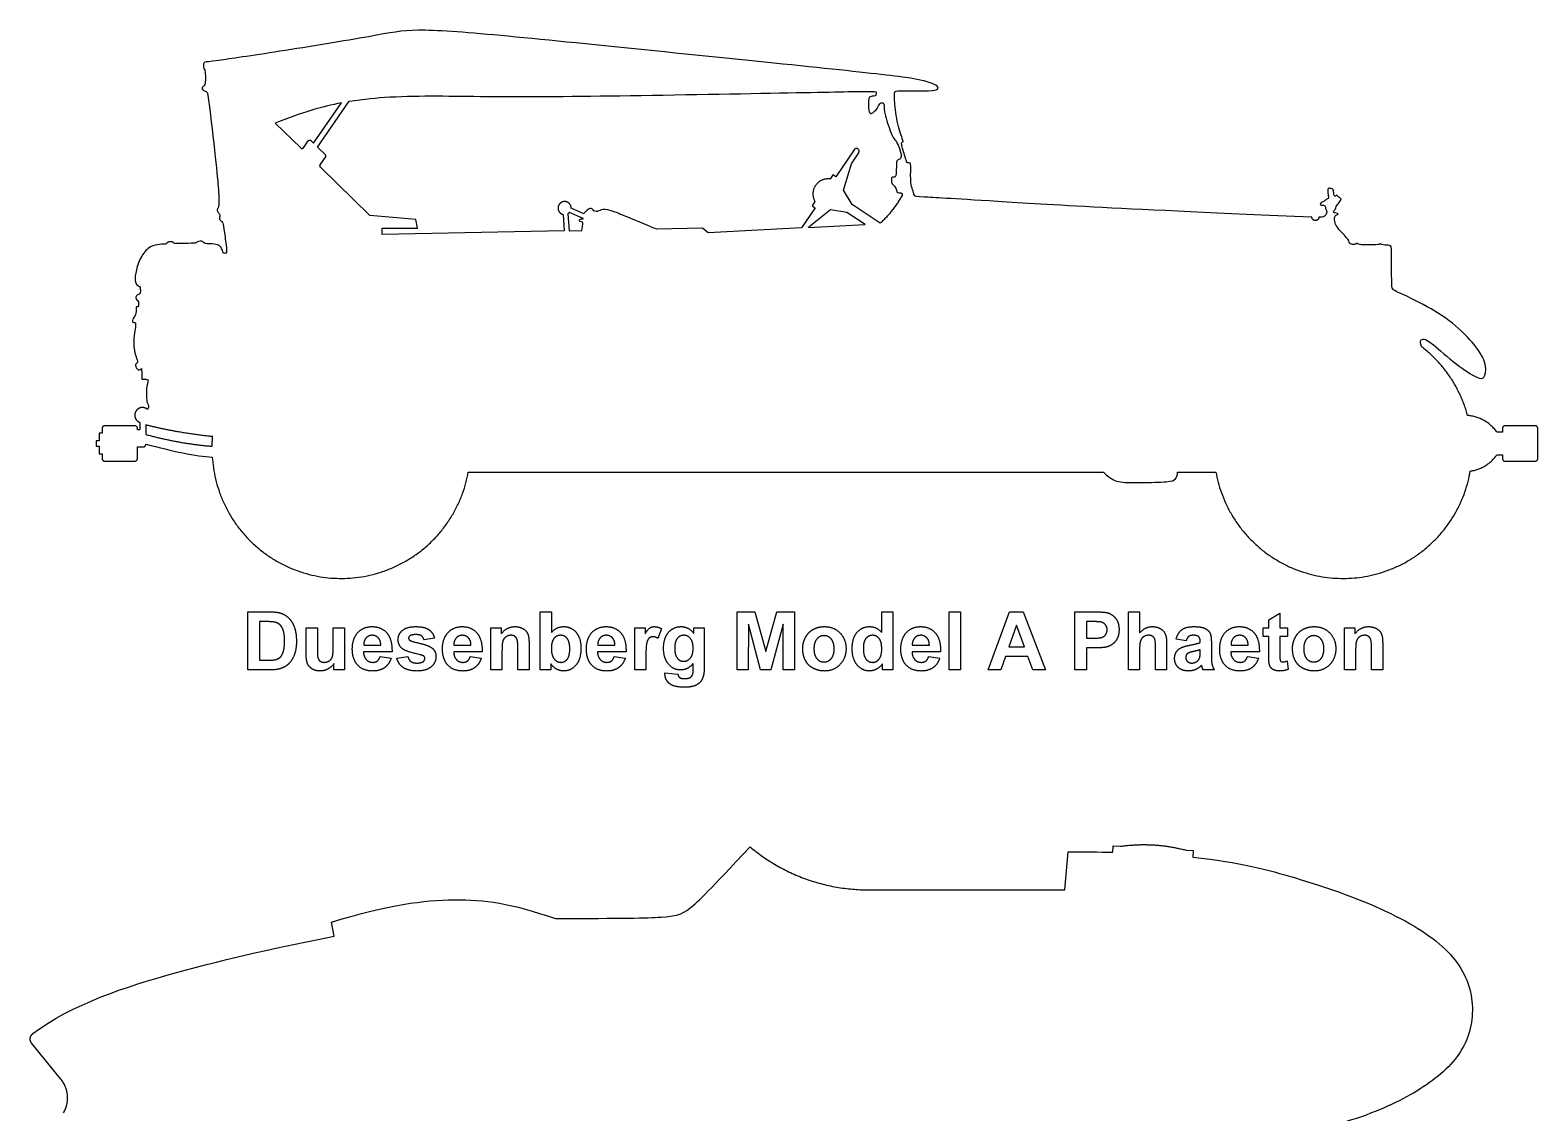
# Model space of a CAD drawing. Header units: millimetres. Extents: x -155 to 163, y -128 to 149.
# Drawn here: x 92.8 to 163.4, y -43.7 to 7 of the extents above; entities that cross this region are included whole.
import ezdxf

# ---------------------------------------------------------------- set-up
doc = ezdxf.new("R2010")
doc.units = ezdxf.units.MM
doc.header["$MEASUREMENT"] = 0
doc.layers.add('Layer 03', color=5, linetype='Continuous')

msp = doc.modelspace()

# ---------------------------------------------------------------- linework, layer by layer
at = {"layer": 'Layer 03'}
for p, q in [((106.082, 1.717), (107.389, 3.61)), ((106.276, 1.528), (107.761, 3.679)), ((104.297, 2.655), (105.487, 1.495)), ((105.612, 1.507), (105.832, 1.826)), ((105.958, 1.838), (106.082, 1.717)), ((106.643, 1.171), (106.276, 1.528)), ((131.382, 1.415), (130.535, 0.152)), ((106.401, 0.7), (106.653, 1.065)), ((130.887, -0.485), (131.258, 0.759)), ((131.258, 0.759), (131.6, 1.269)), ((108.724, -1.66), (106.411, 0.594)), ((130.397, 0.245), (130.261, 0.042)), ((130.535, 0.152), (130.397, 0.245)), ((131.295, -1.147), (130.887, -0.485)), ((118.734, -1.579), (118.142, -1.318)), ((129.556, -1.309), (128.929, -2.244)), ((130.278, -1.393), (129.269, -2.208)), ((129.553, -1.014), (129.417, -1.216)), ((129.417, -1.216), (129.556, -1.309)), ((131.046, -1.518), (130.278, -1.393)), ((132.609, -2.028), (131.295, -1.147)), ((110.873, -1.848), (108.724, -1.66)), ((110.947, -2.263), (110.873, -1.848)), ((117.766, -1.617), (117.823, -2.387)), ((117.984, -1.586), (118.043, -2.383)), ((118.71, -1.809), (118.062, -1.524)), ((129.256, -2.227), (131.895, -2.087)), ((131.895, -2.087), (131.046, -1.518)), ((109.29, -2.553), (109.29, -2.263)), ((109.29, -2.263), (110.947, -2.263)), ((117.823, -2.387), (109.29, -2.553)), ((118.043, -2.383), (118.635, -2.371)), ((124.287, -2.262), (122.136, -2.303)), ((124.551, -2.477), (124.287, -2.262)), ((128.929, -2.244), (124.551, -2.477)), ((129.269, -2.208), (129.256, -2.227)), ((96.187, -11.853), (96.058, -11.853)), ((96.058, -11.853), (96.058, -12.21)), ((96.187, -11.635), (96.187, -11.853)), ((97.714, -11.503), (96.318, -11.503)), ((97.846, -11.693), (97.846, -11.635)), ((97.952, -11.689), (97.846, -11.689)), ((97.846, -11.689), (97.846, -11.693)), ((97.952, -11.345), (97.952, -11.689)), ((98.238, -11.464), (98.238, -11.912)), ((161.725, -11.808), (161.471, -11.808)), ((161.725, -11.635), (161.725, -11.808)), ((163.253, -11.503), (161.857, -11.503)), ((163.385, -13.031), (163.385, -11.635)), ((96.058, -12.21), (95.911, -12.21)), ((95.911, -12.21), (95.911, -12.456)), ((95.911, -12.456), (96.058, -12.456)), ((96.058, -12.456), (96.058, -12.812)), ((97.846, -13.031), (97.846, -12.492)), ((97.846, -12.492), (98.107, -12.492)), ((96.058, -12.812), (96.187, -12.812)), ((96.187, -12.812), (96.187, -13.031)), ((96.318, -13.162), (97.714, -13.162)), ((161.471, -12.857), (161.725, -12.857)), ((161.725, -12.857), (161.725, -13.031)), ((161.857, -13.162), (163.253, -13.162)), ((113.33, -13.673), (143.064, -13.673)), ((146.52, -13.673), (148.317, -13.673)), ((103.007, -22.93), (103.007, -20.212)), ((103.007, -20.212), (104.009, -20.212)), ((116.695, -22.93), (116.695, -20.212)), ((116.695, -20.212), (117.218, -20.212)), ((117.218, -20.212), (117.218, -21.177)), ((125.91, -22.93), (125.91, -20.212)), ((125.91, -20.212), (126.742, -20.212)), ((126.742, -20.212), (127.252, -22.066)), ((127.252, -22.066), (127.769, -20.212)), ((127.769, -20.212), (128.594, -20.212)), ((128.594, -20.212), (128.594, -22.93)), ((132.679, -21.177), (132.679, -20.212)), ((132.679, -20.212), (133.202, -20.212)), ((133.202, -20.212), (133.202, -22.93)), ((135.835, -22.93), (135.835, -20.212)), ((135.835, -20.212), (136.358, -20.212)), ((136.358, -20.212), (136.358, -22.93)), ((137.658, -22.93), (138.658, -20.212)), ((138.658, -20.212), (139.297, -20.212)), ((139.297, -20.212), (140.341, -22.93)), ((141.708, -22.93), (141.708, -20.212)), ((141.708, -20.212), (142.587, -20.212)), ((144.223, -20.212), (144.747, -20.212)), ((144.223, -22.93), (144.223, -20.212)), ((144.747, -20.212), (144.747, -21.198)), ((150.789, -20.584), (151.312, -20.28)), ((151.312, -20.28), (151.312, -20.955)), ((103.811, -20.668), (103.564, -20.668)), ((103.564, -20.668), (103.564, -22.474)), ((105.741, -22.208), (105.741, -20.955)), ((105.741, -20.955), (106.264, -20.955)), ((106.264, -20.955), (106.264, -21.862)), ((107.007, -21.787), (107.007, -20.955)), ((107.007, -20.955), (107.53, -20.955)), ((107.53, -20.955), (107.53, -22.93)), ((114.382, -22.93), (114.382, -20.955)), ((114.382, -20.955), (114.872, -20.955)), ((114.872, -20.955), (114.872, -21.243)), ((121.117, -22.93), (121.117, -20.955)), ((121.117, -20.955), (121.606, -20.955)), ((121.606, -20.955), (121.606, -21.234)), ((122.366, -21.004), (122.206, -21.462)), ((123.885, -21.23), (123.885, -20.955)), ((123.885, -20.955), (124.374, -20.955)), ((124.374, -20.955), (124.374, -22.733)), ((126.442, -20.791), (126.434, -22.93)), ((127.003, -22.93), (126.442, -20.791)), ((128.062, -20.791), (127.494, -22.93)), ((128.071, -22.93), (128.062, -20.791)), ((138.983, -20.837), (138.63, -21.849)), ((139.352, -21.849), (138.983, -20.837)), ((142.529, -20.668), (142.265, -20.668)), ((142.265, -20.668), (142.265, -21.444)), ((150.536, -21.36), (150.536, -20.955)), ((150.536, -20.955), (150.789, -20.955)), ((150.789, -20.955), (150.789, -20.584)), ((151.312, -20.955), (151.667, -20.955)), ((151.667, -20.955), (151.667, -21.36)), ((154.333, -22.93), (154.333, -20.955)), ((154.333, -20.955), (154.823, -20.955)), ((154.823, -20.955), (154.823, -21.243)), ((108.434, -21.765), (109.235, -21.765)), ((111.749, -21.444), (111.26, -21.529)), ((112.653, -21.765), (113.454, -21.765)), ((116.172, -21.699), (116.172, -22.93)), ((119.388, -21.765), (120.189, -21.765)), ((134.106, -21.765), (134.907, -21.765)), ((138.63, -21.849), (139.352, -21.849)), ((142.265, -21.444), (142.564, -21.444)), ((146.012, -21.768), (146.012, -22.93)), ((146.924, -21.563), (146.451, -21.495)), ((147.582, -21.647), (147.582, -21.594)), ((148.105, -21.667), (148.105, -22.279)), ((149.026, -21.765), (149.827, -21.765)), ((150.789, -21.36), (150.536, -21.36)), ((150.789, -22.23), (150.789, -21.36)), ((151.667, -21.36), (151.312, -21.36)), ((151.312, -21.36), (151.312, -22.175)), ((156.123, -21.699), (156.123, -22.93)), ((103.564, -22.474), (103.974, -22.474)), ((109.758, -22.086), (108.424, -22.086)), ((109.201, -22.305), (109.724, -22.373)), ((109.977, -22.373), (110.5, -22.305)), ((113.977, -22.086), (112.644, -22.086)), ((113.42, -22.305), (113.944, -22.373)), ((114.906, -22.035), (114.906, -22.93)), ((115.648, -22.93), (115.648, -21.921)), ((120.712, -22.086), (119.378, -22.086)), ((120.155, -22.305), (120.678, -22.373)), ((121.64, -22.319), (121.64, -22.93)), ((135.43, -22.086), (134.096, -22.086)), ((134.873, -22.305), (135.396, -22.373)), ((138.471, -22.305), (138.254, -22.93)), ((139.518, -22.305), (138.471, -22.305)), ((139.745, -22.93), (139.518, -22.305)), ((142.62, -21.9), (142.265, -21.9)), ((142.265, -21.9), (142.265, -22.93)), ((144.747, -21.94), (144.747, -22.93)), ((145.489, -22.93), (145.489, -21.886)), ((147.582, -22.089), (147.582, -21.984)), ((150.35, -22.086), (149.017, -22.086)), ((149.793, -22.305), (150.316, -22.373)), ((151.658, -22.508), (151.7, -22.904)), ((154.857, -22.035), (154.857, -22.93)), ((155.599, -22.93), (155.599, -21.921)), ((104.039, -22.93), (103.007, -22.93)), ((107.04, -22.93), (107.04, -22.636)), ((107.53, -22.93), (107.04, -22.93)), ((114.906, -22.93), (114.382, -22.93)), ((116.172, -22.93), (115.648, -22.93)), ((117.184, -22.93), (116.695, -22.93)), ((117.184, -22.642), (117.184, -22.93)), ((121.64, -22.93), (121.117, -22.93)), ((122.535, -23.065), (123.142, -23.132)), ((123.851, -22.907), (123.851, -22.623)), ((126.434, -22.93), (125.91, -22.93)), ((127.494, -22.93), (127.003, -22.93)), ((128.594, -22.93), (128.071, -22.93)), ((132.712, -22.93), (132.712, -22.642)), ((133.202, -22.93), (132.712, -22.93)), ((136.358, -22.93), (135.835, -22.93)), ((138.254, -22.93), (137.658, -22.93)), ((140.341, -22.93), (139.745, -22.93)), ((142.265, -22.93), (141.708, -22.93)), ((144.747, -22.93), (144.223, -22.93)), ((146.012, -22.93), (145.489, -22.93)), ((148.24, -22.93), (147.717, -22.93)), ((154.857, -22.93), (154.333, -22.93)), ((156.123, -22.93), (155.599, -22.93)), ((141.25, -33.221), (141.406, -31.435)), ((143.491, -31.462), (143.509, -31.163)), ((143.509, -31.163), (143.851, -31.183)), ((146.918, -31.365), (147.26, -31.386)), ((147.26, -31.386), (147.242, -31.695)), ((132.042, -33.221), (141.25, -33.221)), ((107.054, -35.392), (106.926, -34.731)), ((94.259, -42.079), (92.894, -40.404))]:
    msp.add_line(p, q, dxfattribs=at)
for points, degree in [([(152.81, -1.741), (144.029, -1.377), (136.655, -0.918), (134.31, -0.781), (134.208, -0.781), (134.121, -0.418), (134.019, -0.222), (134.041, 0.686), (134.029, 0.797), (133.876, 0.797), (133.855, 0.797), (133.593, 1.669), (133.601, 1.756), (133.68, 1.778), (133.688, 1.792), (133.373, 2.724), (133.252, 3.86), (133.288, 4.149), (133.348, 4.185), (134.826, 4.161), (135.295, 4.197), (135.367, 4.377), (134.898, 4.581), (134.117, 4.786), (129.417, 5.287), (121.438, 6.098), (114.277, 6.832), (110.595, 7.098), (109.309, 6.794), (104.14, 5.949), (101.181, 5.525), (101.06, 5.525), (100.939, 5.511), (100.926, 5.262), (100.973, 5.167), (101.02, 5.133), (101.033, 4.602), (100.986, 4.401), (100.852, 4.327), (100.872, 4.206), (101.094, 4.132), (101.147, 4.085), (101.524, 0.746), (101.657, -0.558), (101.667, -1.269), (101.562, -1.357), (101.59, -1.501), (101.711, -1.617), (101.7, -1.683), (101.651, -1.804), (101.766, -1.948), (101.827, -1.953), (101.868, -2.167), (102.018, -3.155), (102.026, -3.428), (101.938, -3.437), (101.85, -3.437), (101.841, -3.305), (101.735, -3.111), (101.568, -2.996), (101.127, -2.996), (100.959, -2.97), (100.907, -2.873), (100.783, -2.864), (100.624, -2.899), (100.598, -2.961), (100.492, -2.961), (99.584, -2.987), (99.531, -2.961), (99.513, -2.881), (99.231, -2.89), (99.222, -2.996), (99.143, -3.005), (98.801, -3.014), (98.343, -3.137), (97.92, -3.702), (97.74, -4.399), (97.716, -4.837), (97.919, -4.991), (97.976, -4.991), (97.984, -5.234), (97.976, -5.34), (97.813, -5.372), (97.748, -5.526), (97.838, -5.656), (97.894, -5.656), (97.911, -5.94), (97.821, -5.94), (97.765, -5.94), (97.813, -6.232), (97.624, -6.514), (97.59, -6.66), (97.667, -6.669), (97.804, -6.66), (97.667, -7.31), (97.667, -7.989), (97.865, -8.487), (97.831, -8.577), (97.719, -8.612), (97.805, -8.861), (97.951, -8.913), (98.012, -8.835), (98.055, -8.784), (98.055, -9.325)], 3), ([(107.389, 3.61), (106.497, 3.432), (105.497, 3.142), (104.297, 2.655)], 3), ([(157.935, -7.8), (157.876, -7.617), (157.876, -7.484), (158.047, -7.427), (158.331, -7.541), (159.602, -8.698), (160.626, -9.314), (160.873, -9.333), (161.034, -8.745), (160.635, -7.92), (159.573, -6.783), (158.273, -5.922), (156.578, -5.131), (156.54, -5.121), (156.54, -3.114), (156.505, -3.053), (156.1, -3.053), (156.054, -2.998), (155.997, -2.988), (155.958, -3.027), (155.907, -3.032), (155.229, -3.032), (155.003, -3.032), (154.947, -2.966), (154.868, -2.973), (154.859, -3.023), (154.564, -3.023), (154.564, -2.816), (154.117, -2.369), (153.933, -2.15), (153.854, -1.856), (153.871, -1.672), (154.032, -1.629), (154.05, -1.563), (153.834, -1.563), (153.808, -1.463), (153.934, -1.357), (153.918, -1.265), (154.098, -1.05), (154.225, -0.869), (154.043, -0.82), (154.009, -0.692), (153.914, -0.771), (153.836, -0.771), (153.836, -0.547), (153.773, -0.376), (153.66, -0.417), (153.558, -0.358), (153.535, -0.628), (153.622, -0.867), (153.466, -0.909), (153.379, -1.012), (153.192, -1.081), (153.192, -1.181), (153.285, -1.19), (153.426, -1.177), (153.459, -1.368), (153.532, -1.525), (153.428, -1.674), (153.371, -1.741), (153.138, -1.741)], 3), ([(98.055, -9.325), (98.209, -9.325), (98.355, -9.325), (98.347, -9.463), (98.269, -9.591), (98.261, -10.141), (98.287, -10.485), (98.407, -10.588), (98.321, -10.745)], 3), ([(101.366, -12.012), (99.664, -11.833), (98.238, -11.464)], 2), ([(98.238, -11.912), (99.78, -12.333), (101.339, -12.462)], 2), ([(98.238, -12.361), (99.466, -12.693), (100.604, -12.926), (101.349, -12.971)], 3), ([(143.064, -13.673), (143.417, -14.026), (143.78, -14.166), (144.777, -14.166), (146.174, -14.135), (146.449, -14.025), (146.52, -13.829), (146.52, -13.673)], 3), ([(104.009, -20.212), (104.349, -20.212), (104.527, -20.264)], 2), ([(104.527, -20.264), (104.766, -20.335), (104.937, -20.514)], 2), ([(142.587, -20.212), (143.086, -20.212), (143.237, -20.253)], 2), ([(143.237, -20.253), (143.47, -20.314), (143.627, -20.518)], 2), ([(104.262, -20.694), (104.147, -20.668), (103.811, -20.668)], 2), ([(104.516, -20.822), (104.416, -20.728), (104.262, -20.694)], 2), ([(104.672, -21.086), (104.617, -20.917), (104.516, -20.822)], 2), ([(104.728, -21.572), (104.728, -21.256), (104.672, -21.086)], 2), ([(104.937, -20.514), (105.107, -20.694), (105.196, -20.954)], 2), ([(105.196, -20.954), (105.285, -21.215), (105.285, -21.597)], 2), ([(108.16, -21.184), (108.418, -20.904), (108.813, -20.904)], 2), ([(108.813, -20.904), (109.256, -20.904), (109.513, -21.195)], 2), ([(110.045, -21.515), (110.045, -21.257), (110.247, -21.08)], 2), ([(110.247, -21.08), (110.45, -20.904), (110.876, -20.904)], 2), ([(110.876, -20.904), (111.281, -20.904), (111.478, -21.041)], 2), ([(111.478, -21.041), (111.675, -21.177), (111.749, -21.444)], 2), ([(112.379, -21.184), (112.637, -20.904), (113.032, -20.904)], 2), ([(113.032, -20.904), (113.476, -20.904), (113.732, -21.195)], 2), ([(114.872, -21.243), (115.128, -20.904), (115.515, -20.904)], 2), ([(115.515, -20.904), (115.686, -20.904), (115.828, -20.967)], 2), ([(115.828, -20.967), (115.969, -21.029), (116.042, -21.126)], 2), ([(116.042, -21.126), (116.115, -21.223), (116.143, -21.346)], 2), ([(117.218, -21.177), (117.456, -20.904), (117.782, -20.904)], 2), ([(117.782, -20.904), (118.137, -20.904), (118.37, -21.167)], 2), ([(118.37, -21.167), (118.602, -21.43), (118.602, -21.922)], 2), ([(119.114, -21.184), (119.372, -20.904), (119.767, -20.904)], 2), ([(119.767, -20.904), (120.21, -20.904), (120.467, -21.195)], 2), ([(121.606, -21.234), (121.726, -21.036), (121.821, -20.97)], 2), ([(121.821, -20.97), (121.916, -20.904), (122.037, -20.904)], 2), ([(122.037, -20.904), (122.208, -20.904), (122.366, -21.004)], 2), ([(122.467, -21.928), (122.467, -21.43), (122.703, -21.167)], 2), ([(122.703, -21.167), (122.938, -20.904), (123.288, -20.904)], 2), ([(123.288, -20.904), (123.649, -20.904), (123.885, -21.23)], 2), ([(129.11, -21.407), (129.237, -21.162), (129.471, -21.033)], 2), ([(129.471, -21.033), (129.705, -20.904), (129.993, -20.904)], 2), ([(129.993, -20.904), (130.438, -20.904), (130.723, -21.197)], 2), ([(131.295, -21.935), (131.295, -21.43), (131.527, -21.167)], 2), ([(131.527, -21.167), (131.759, -20.904), (132.115, -20.904)], 2), ([(132.115, -20.904), (132.441, -20.904), (132.679, -21.177)], 2), ([(133.831, -21.184), (134.09, -20.904), (134.485, -20.904)], 2), ([(134.485, -20.904), (134.928, -20.904), (135.184, -21.195)], 2), ([(142.922, -20.687), (142.824, -20.668), (142.529, -20.668)], 2), ([(143.141, -20.808), (143.054, -20.711), (142.922, -20.687)], 2), ([(143.227, -21.054), (143.227, -20.905), (143.141, -20.808)], 2), ([(143.166, -21.267), (143.227, -21.176), (143.227, -21.054)], 2), ([(143.627, -20.518), (143.784, -20.723), (143.784, -21.046)], 2), ([(143.784, -21.046), (143.784, -21.296), (143.694, -21.466)], 2), ([(144.747, -21.198), (144.998, -20.904), (145.346, -20.904)], 2), ([(145.346, -20.904), (145.525, -20.904), (145.669, -20.971)], 2), ([(145.669, -20.971), (145.813, -21.038), (145.886, -21.143)], 2), ([(145.886, -21.143), (145.959, -21.247), (145.986, -21.374)], 2), ([(146.451, -21.495), (146.53, -21.194), (146.721, -21.049)], 2), ([(146.721, -21.049), (146.913, -20.904), (147.29, -20.904)], 2), ([(147.29, -20.904), (147.633, -20.904), (147.801, -20.987)], 2), ([(147.801, -20.987), (147.968, -21.07), (148.037, -21.198)], 2), ([(148.752, -21.184), (149.01, -20.904), (149.405, -20.904)], 2), ([(149.405, -20.904), (149.849, -20.904), (150.105, -21.195)], 2), ([(152.03, -21.407), (152.158, -21.162), (152.392, -21.033)], 2), ([(152.392, -21.033), (152.626, -20.904), (152.914, -20.904)], 2), ([(152.914, -20.904), (153.359, -20.904), (153.644, -21.197)], 2), ([(154.823, -21.243), (155.078, -20.904), (155.466, -20.904)], 2), ([(155.466, -20.904), (155.637, -20.904), (155.779, -20.967)], 2), ([(155.779, -20.967), (155.92, -21.029), (155.993, -21.126)], 2), ([(155.993, -21.126), (156.066, -21.223), (156.094, -21.346)], 2), ([(104.672, -22.071), (104.728, -21.888), (104.728, -21.572)], 2), ([(105.285, -21.597), (105.285, -21.933), (105.202, -22.175)], 2), ([(106.264, -21.862), (106.264, -22.278), (106.293, -22.372)], 2), ([(106.968, -22.32), (107.007, -22.211), (107.007, -21.787)], 2), ([(107.901, -21.957), (107.901, -21.463), (108.16, -21.184)], 2), ([(108.546, -21.432), (108.432, -21.555), (108.434, -21.765)], 2), ([(108.836, -21.309), (108.66, -21.309), (108.546, -21.432)], 2), ([(109.114, -21.426), (109, -21.309), (108.836, -21.309)], 2), ([(109.235, -21.765), (109.229, -21.542), (109.114, -21.426)], 2), ([(109.513, -21.195), (109.769, -21.486), (109.758, -22.086)], 2), ([(110.279, -21.963), (110.045, -21.802), (110.045, -21.515)], 2), ([(110.594, -21.334), (110.534, -21.376), (110.534, -21.442)], 2), ([(110.534, -21.442), (110.534, -21.499), (110.586, -21.539)], 2), ([(110.586, -21.539), (110.657, -21.592), (111.073, -21.688)], 2), ([(110.889, -21.276), (110.683, -21.276), (110.594, -21.334)], 2), ([(111.14, -21.341), (111.052, -21.276), (110.889, -21.276)], 2), ([(111.073, -21.688), (111.489, -21.784), (111.654, -21.923)], 2), ([(111.26, -21.529), (111.228, -21.406), (111.14, -21.341)], 2), ([(112.121, -21.957), (112.121, -21.463), (112.379, -21.184)], 2), ([(112.766, -21.432), (112.651, -21.555), (112.653, -21.765)], 2), ([(113.056, -21.309), (112.88, -21.309), (112.766, -21.432)], 2), ([(113.334, -21.426), (113.22, -21.309), (113.056, -21.309)], 2), ([(113.454, -21.765), (113.448, -21.542), (113.334, -21.426)], 2), ([(113.732, -21.195), (113.988, -21.486), (113.977, -22.086)], 2), ([(114.945, -21.581), (114.906, -21.704), (114.906, -22.035)], 2), ([(115.09, -21.384), (114.984, -21.458), (114.945, -21.581)], 2), ([(115.33, -21.309), (115.197, -21.309), (115.09, -21.384)], 2), ([(115.508, -21.361), (115.434, -21.309), (115.33, -21.309)], 2), ([(115.615, -21.507), (115.582, -21.414), (115.508, -21.361)], 2), ([(115.648, -21.921), (115.648, -21.601), (115.615, -21.507)], 2), ([(116.143, -21.346), (116.172, -21.469), (116.172, -21.699)], 2), ([(117.341, -21.457), (117.218, -21.605), (117.218, -21.906)], 2), ([(117.648, -21.309), (117.464, -21.309), (117.341, -21.457)], 2), ([(117.958, -21.461), (117.837, -21.309), (117.648, -21.309)], 2), ([(118.079, -21.954), (118.079, -21.612), (117.958, -21.461)], 2), ([(118.855, -21.957), (118.855, -21.463), (119.114, -21.184)], 2), ([(119.5, -21.432), (119.386, -21.555), (119.388, -21.765)], 2), ([(119.79, -21.309), (119.615, -21.309), (119.5, -21.432)], 2), ([(120.069, -21.426), (119.954, -21.309), (119.79, -21.309)], 2), ([(120.189, -21.765), (120.183, -21.542), (120.069, -21.426)], 2), ([(120.467, -21.195), (120.723, -21.486), (120.712, -22.086)], 2), ([(121.682, -21.656), (121.64, -21.814), (121.64, -22.319)], 2), ([(121.796, -21.437), (121.723, -21.498), (121.682, -21.656)], 2), ([(121.972, -21.377), (121.868, -21.377), (121.796, -21.437)], 2), ([(122.206, -21.462), (122.08, -21.377), (121.972, -21.377)], 2), ([(123.11, -21.457), (122.99, -21.605), (122.99, -21.909)], 2), ([(123.413, -21.309), (123.229, -21.309), (123.11, -21.457)], 2), ([(123.727, -21.46), (123.603, -21.309), (123.413, -21.309)], 2), ([(123.851, -21.922), (123.851, -21.611), (123.727, -21.46)], 2), ([(128.982, -21.914), (128.982, -21.652), (129.11, -21.407)], 2), ([(129.642, -21.485), (129.505, -21.644), (129.505, -21.942)], 2), ([(129.979, -21.326), (129.779, -21.326), (129.642, -21.485)], 2), ([(130.315, -21.485), (130.179, -21.326), (129.979, -21.326)], 2), ([(130.451, -21.939), (130.451, -21.644), (130.315, -21.485)], 2), ([(130.723, -21.197), (131.008, -21.49), (131.008, -21.937)], 2), ([(131.941, -21.459), (131.818, -21.608), (131.818, -21.906)], 2), ([(132.248, -21.309), (132.065, -21.309), (131.941, -21.459)], 2), ([(132.558, -21.461), (132.437, -21.309), (132.248, -21.309)], 2), ([(132.679, -21.956), (132.679, -21.612), (132.558, -21.461)], 2), ([(133.573, -21.957), (133.573, -21.463), (133.831, -21.184)], 2), ([(134.218, -21.432), (134.104, -21.555), (134.106, -21.765)], 2), ([(134.508, -21.309), (134.332, -21.309), (134.218, -21.432)], 2), ([(134.786, -21.426), (134.672, -21.309), (134.508, -21.309)], 2), ([(134.907, -21.765), (134.901, -21.542), (134.786, -21.426)], 2), ([(135.184, -21.195), (135.441, -21.486), (135.43, -22.086)], 2), ([(142.564, -21.444), (142.887, -21.444), (142.995, -21.401)], 2), ([(143.184, -21.861), (142.989, -21.9), (142.62, -21.9)], 2), ([(142.995, -21.401), (143.104, -21.358), (143.166, -21.267)], 2), ([(143.466, -21.733), (143.327, -21.83), (143.184, -21.861)], 2), ([(143.694, -21.466), (143.604, -21.636), (143.466, -21.733)], 2), ([(144.793, -21.563), (144.747, -21.691), (144.747, -21.94)], 2), ([(144.941, -21.373), (144.84, -21.436), (144.793, -21.563)], 2), ([(145.17, -21.309), (145.042, -21.309), (144.941, -21.373)], 2), ([(145.356, -21.359), (145.282, -21.309), (145.17, -21.309)], 2), ([(145.46, -21.492), (145.431, -21.408), (145.356, -21.359)], 2), ([(145.489, -21.886), (145.489, -21.575), (145.46, -21.492)], 2), ([(145.986, -21.374), (146.012, -21.501), (146.012, -21.768)], 2), ([(146.681, -21.897), (146.821, -21.827), (147.086, -21.775)], 2), ([(147.043, -21.366), (146.969, -21.422), (146.924, -21.563)], 2), ([(147.248, -21.309), (147.116, -21.309), (147.043, -21.366)], 2), ([(147.086, -21.775), (147.444, -21.707), (147.582, -21.647)], 2), ([(147.512, -21.375), (147.442, -21.309), (147.248, -21.309)], 2), ([(147.582, -21.594), (147.582, -21.44), (147.512, -21.375)], 2), ([(148.037, -21.198), (148.105, -21.326), (148.105, -21.667)], 2), ([(148.494, -21.957), (148.494, -21.463), (148.752, -21.184)], 2), ([(149.139, -21.432), (149.024, -21.555), (149.026, -21.765)], 2), ([(149.428, -21.309), (149.253, -21.309), (149.139, -21.432)], 2), ([(149.707, -21.426), (149.592, -21.309), (149.428, -21.309)], 2), ([(149.827, -21.765), (149.821, -21.542), (149.707, -21.426)], 2), ([(150.105, -21.195), (150.361, -21.486), (150.35, -22.086)], 2), ([(151.903, -21.914), (151.903, -21.652), (152.03, -21.407)], 2), ([(152.563, -21.485), (152.426, -21.644), (152.426, -21.942)], 2), ([(152.9, -21.326), (152.699, -21.326), (152.563, -21.485)], 2), ([(153.236, -21.485), (153.1, -21.326), (152.9, -21.326)], 2), ([(153.371, -21.939), (153.371, -21.644), (153.236, -21.485)], 2), ([(153.644, -21.197), (153.928, -21.49), (153.928, -21.937)], 2), ([(154.896, -21.581), (154.857, -21.704), (154.857, -22.035)], 2), ([(155.041, -21.384), (154.935, -21.458), (154.896, -21.581)], 2), ([(155.281, -21.309), (155.148, -21.309), (155.041, -21.384)], 2), ([(155.459, -21.361), (155.385, -21.309), (155.281, -21.309)], 2), ([(155.566, -21.507), (155.533, -21.414), (155.459, -21.361)], 2), ([(155.599, -21.921), (155.599, -21.601), (155.566, -21.507)], 2), ([(156.094, -21.346), (156.123, -21.469), (156.123, -21.699)], 2), ([(103.974, -22.474), (104.204, -22.474), (104.306, -22.448)], 2), ([(104.306, -22.448), (104.44, -22.414), (104.528, -22.334)], 2), ([(104.528, -22.334), (104.617, -22.255), (104.672, -22.071)], 2), ([(105.202, -22.175), (105.1, -22.472), (104.911, -22.655)], 2), ([(105.811, -22.646), (105.741, -22.488), (105.741, -22.208)], 2), ([(106.293, -22.372), (106.321, -22.465), (106.396, -22.52)], 2), ([(106.396, -22.52), (106.472, -22.575), (106.588, -22.575)], 2), ([(106.588, -22.575), (106.72, -22.575), (106.825, -22.502)], 2), ([(106.825, -22.502), (106.929, -22.428), (106.968, -22.32)], 2), ([(108.097, -22.642), (107.901, -22.371), (107.901, -21.957)], 2), ([(108.424, -22.086), (108.43, -22.318), (108.554, -22.446)], 2), ([(108.554, -22.446), (108.677, -22.575), (108.861, -22.575)], 2), ([(108.861, -22.575), (108.986, -22.575), (109.072, -22.511)], 2), ([(109.072, -22.511), (109.157, -22.447), (109.201, -22.305)], 2), ([(109.724, -22.373), (109.623, -22.67), (109.406, -22.825)], 2), ([(110.284, -22.817), (110.05, -22.653), (109.977, -22.373)], 2), ([(111.081, -22.221), (110.449, -22.079), (110.279, -21.963)], 2), ([(110.5, -22.305), (110.534, -22.454), (110.636, -22.532)], 2), ([(110.636, -22.532), (110.738, -22.609), (110.921, -22.609)], 2), ([(110.921, -22.609), (111.123, -22.609), (111.225, -22.533)], 2), ([(111.257, -22.291), (111.218, -22.253), (111.081, -22.221)], 2), ([(111.225, -22.533), (111.294, -22.48), (111.294, -22.391)], 2), ([(111.294, -22.391), (111.294, -22.331), (111.257, -22.291)], 2), ([(111.817, -22.314), (111.817, -22.587), (111.591, -22.784)], 2), ([(111.654, -21.923), (111.817, -22.063), (111.817, -22.314)], 2), ([(112.317, -22.642), (112.121, -22.371), (112.121, -21.957)], 2), ([(112.644, -22.086), (112.65, -22.318), (112.773, -22.446)], 2), ([(112.773, -22.446), (112.896, -22.575), (113.081, -22.575)], 2), ([(113.081, -22.575), (113.206, -22.575), (113.291, -22.511)], 2), ([(113.291, -22.511), (113.377, -22.447), (113.42, -22.305)], 2), ([(113.944, -22.373), (113.843, -22.67), (113.626, -22.825)], 2), ([(117.218, -21.906), (117.218, -22.216), (117.313, -22.364)], 2), ([(117.313, -22.364), (117.447, -22.575), (117.668, -22.575)], 2), ([(117.668, -22.575), (117.839, -22.575), (117.959, -22.426)], 2), ([(117.959, -22.426), (118.079, -22.276), (118.079, -21.954)], 2), ([(118.602, -21.922), (118.602, -22.43), (118.366, -22.705)], 2), ([(119.051, -22.642), (118.855, -22.371), (118.855, -21.957)], 2), ([(119.378, -22.086), (119.384, -22.318), (119.508, -22.446)], 2), ([(119.508, -22.446), (119.631, -22.575), (119.815, -22.575)], 2), ([(119.815, -22.575), (119.94, -22.575), (120.026, -22.511)], 2), ([(120.026, -22.511), (120.111, -22.447), (120.155, -22.305)], 2), ([(120.678, -22.373), (120.577, -22.67), (120.36, -22.825)], 2), ([(122.647, -22.592), (122.467, -22.325), (122.467, -21.928)], 2), ([(122.99, -21.909), (122.99, -22.228), (123.11, -22.376)], 2), ([(123.11, -22.376), (123.229, -22.525), (123.404, -22.525)], 2), ([(123.404, -22.525), (123.592, -22.525), (123.722, -22.373)], 2), ([(123.722, -22.373), (123.851, -22.221), (123.851, -21.922)], 2), ([(129.11, -22.495), (128.982, -22.256), (128.982, -21.914)], 2), ([(129.482, -22.857), (129.237, -22.733), (129.11, -22.495)], 2), ([(129.505, -21.942), (129.505, -22.241), (129.642, -22.4)], 2), ([(129.642, -22.4), (129.779, -22.558), (129.979, -22.558)], 2), ([(129.979, -22.558), (130.179, -22.558), (130.315, -22.4)], 2), ([(130.315, -22.4), (130.451, -22.241), (130.451, -21.939)], 2), ([(131.008, -21.937), (131.008, -22.387), (130.72, -22.684)], 2), ([(131.533, -22.704), (131.295, -22.429), (131.295, -21.935)], 2), ([(131.818, -21.906), (131.818, -22.225), (131.904, -22.368)], 2), ([(131.904, -22.368), (132.028, -22.575), (132.252, -22.575)], 2), ([(132.252, -22.575), (132.43, -22.575), (132.554, -22.42)], 2), ([(132.554, -22.42), (132.679, -22.265), (132.679, -21.956)], 2), ([(133.769, -22.642), (133.573, -22.371), (133.573, -21.957)], 2), ([(134.096, -22.086), (134.102, -22.318), (134.225, -22.446)], 2), ([(134.225, -22.446), (134.349, -22.575), (134.533, -22.575)], 2), ([(134.533, -22.575), (134.658, -22.575), (134.744, -22.511)], 2), ([(134.744, -22.511), (134.829, -22.447), (134.873, -22.305)], 2), ([(135.396, -22.373), (135.295, -22.67), (135.078, -22.825)], 2), ([(146.384, -22.396), (146.384, -22.229), (146.462, -22.098)], 2), ([(146.559, -22.815), (146.384, -22.649), (146.384, -22.396)], 2), ([(146.462, -22.098), (146.54, -21.967), (146.681, -21.897)], 2), ([(147.005, -22.155), (146.907, -22.228), (146.907, -22.339)], 2), ([(146.907, -22.339), (146.907, -22.449), (146.985, -22.529)], 2), ([(146.985, -22.529), (147.064, -22.609), (147.185, -22.609)], 2), ([(147.277, -22.064), (147.069, -22.111), (147.005, -22.155)], 2), ([(147.185, -22.609), (147.32, -22.609), (147.443, -22.516)], 2), ([(147.582, -21.984), (147.486, -22.018), (147.277, -22.064)], 2), ([(147.443, -22.516), (147.534, -22.445), (147.563, -22.343)], 2), ([(147.563, -22.343), (147.582, -22.276), (147.582, -22.089)], 2), ([(148.105, -22.279), (148.105, -22.54), (148.134, -22.664)], 2), ([(148.689, -22.642), (148.494, -22.371), (148.494, -21.957)], 2), ([(149.017, -22.086), (149.023, -22.318), (149.146, -22.446)], 2), ([(149.146, -22.446), (149.269, -22.575), (149.453, -22.575)], 2), ([(149.453, -22.575), (149.579, -22.575), (149.664, -22.511)], 2), ([(149.664, -22.511), (149.749, -22.447), (149.793, -22.305)], 2), ([(150.316, -22.373), (150.216, -22.67), (149.998, -22.825)], 2), ([(150.806, -22.602), (150.789, -22.51), (150.789, -22.23)], 2), ([(151.312, -22.175), (151.312, -22.423), (151.322, -22.464)], 2), ([(151.322, -22.464), (151.332, -22.505), (151.367, -22.532)], 2), ([(151.367, -22.532), (151.403, -22.558), (151.454, -22.558)], 2), ([(151.454, -22.558), (151.524, -22.558), (151.658, -22.508)], 2), ([(152.03, -22.495), (151.903, -22.256), (151.903, -21.914)], 2), ([(152.403, -22.857), (152.158, -22.733), (152.03, -22.495)], 2), ([(152.426, -21.942), (152.426, -22.241), (152.563, -22.4)], 2), ([(152.563, -22.4), (152.699, -22.558), (152.9, -22.558)], 2), ([(152.9, -22.558), (153.1, -22.558), (153.236, -22.4)], 2), ([(153.236, -22.4), (153.371, -22.241), (153.371, -21.939)], 2), ([(153.928, -21.937), (153.928, -22.387), (153.641, -22.684)], 2), ([(104.525, -22.872), (104.343, -22.93), (104.039, -22.93)], 2), ([(104.911, -22.655), (104.768, -22.794), (104.525, -22.872)], 2), ([(106.038, -22.893), (105.881, -22.805), (105.811, -22.646)], 2), ([(106.391, -22.98), (106.194, -22.98), (106.038, -22.893)], 2), ([(106.759, -22.887), (106.585, -22.98), (106.391, -22.98)], 2), ([(107.04, -22.636), (106.934, -22.793), (106.759, -22.887)], 2), ([(108.862, -22.98), (108.345, -22.98), (108.097, -22.642)], 2), ([(109.406, -22.825), (109.189, -22.98), (108.862, -22.98)], 2), ([(110.921, -22.98), (110.519, -22.98), (110.284, -22.817)], 2), ([(111.591, -22.784), (111.364, -22.98), (110.921, -22.98)], 2), ([(113.082, -22.98), (112.565, -22.98), (112.317, -22.642)], 2), ([(113.626, -22.825), (113.408, -22.98), (113.082, -22.98)], 2), ([(117.463, -22.893), (117.301, -22.806), (117.184, -22.642)], 2), ([(117.791, -22.98), (117.625, -22.98), (117.463, -22.893)], 2), ([(118.366, -22.705), (118.129, -22.98), (117.791, -22.98)], 2), ([(119.816, -22.98), (119.299, -22.98), (119.051, -22.642)], 2), ([(120.36, -22.825), (120.143, -22.98), (119.816, -22.98)], 2), ([(122.533, -23.128), (122.533, -23.102), (122.535, -23.065)], 2), ([(122.741, -23.567), (122.533, -23.394), (122.533, -23.128)], 2), ([(123.268, -22.93), (122.876, -22.93), (122.647, -22.592)], 2), ([(123.142, -23.132), (123.157, -23.238), (123.209, -23.278)], 2), ([(123.209, -23.278), (123.28, -23.335), (123.433, -23.335)], 2), ([(123.851, -22.623), (123.619, -22.93), (123.268, -22.93)], 2), ([(123.433, -23.335), (123.63, -23.335), (123.728, -23.274)], 2), ([(123.728, -23.274), (123.794, -23.234), (123.828, -23.144)], 2), ([(123.828, -23.144), (123.851, -23.08), (123.851, -22.907)], 2), ([(124.317, -23.257), (124.26, -23.43), (124.157, -23.529)], 2), ([(124.374, -22.733), (124.374, -23.083), (124.317, -23.257)], 2), ([(129.997, -22.98), (129.727, -22.98), (129.482, -22.857)], 2), ([(130.72, -22.684), (130.433, -22.98), (129.997, -22.98)], 2), ([(132.106, -22.98), (131.771, -22.98), (131.533, -22.704)], 2), ([(132.432, -22.895), (132.27, -22.98), (132.106, -22.98)], 2), ([(132.712, -22.642), (132.594, -22.81), (132.432, -22.895)], 2), ([(134.534, -22.98), (134.017, -22.98), (133.769, -22.642)], 2), ([(135.078, -22.825), (134.861, -22.98), (134.534, -22.98)], 2), ([(147.038, -22.98), (146.734, -22.98), (146.559, -22.815)], 2), ([(147.363, -22.914), (147.211, -22.98), (147.038, -22.98)], 2), ([(147.649, -22.716), (147.515, -22.848), (147.363, -22.914)], 2), ([(147.667, -22.777), (147.654, -22.731), (147.649, -22.716)], 2), ([(147.717, -22.93), (147.697, -22.878), (147.667, -22.777)], 2), ([(148.134, -22.664), (148.162, -22.788), (148.24, -22.93)], 2), ([(149.454, -22.98), (148.938, -22.98), (148.689, -22.642)], 2), ([(149.998, -22.825), (149.781, -22.98), (149.454, -22.98)], 2), ([(150.878, -22.808), (150.826, -22.732), (150.806, -22.602)], 2), ([(151.042, -22.932), (150.93, -22.884), (150.878, -22.808)], 2), ([(151.293, -22.98), (151.154, -22.98), (151.042, -22.932)], 2), ([(151.7, -22.904), (151.521, -22.98), (151.293, -22.98)], 2), ([(152.917, -22.98), (152.648, -22.98), (152.403, -22.857)], 2), ([(153.641, -22.684), (153.354, -22.98), (152.917, -22.98)], 2), ([(123.446, -23.74), (122.949, -23.74), (122.741, -23.567)], 2), ([(123.882, -23.684), (123.71, -23.74), (123.446, -23.74)], 2), ([(124.157, -23.529), (124.054, -23.628), (123.882, -23.684)], 2), ([(141.406, -31.435), (142.154, -31.435), (142.847, -31.444), (143.491, -31.462)], 3), ([(106.926, -34.731), (109.631, -33.908), (112.845, -33.498), (115.329, -33.841), (117.41, -34.568)], 3)]:
    msp.add_open_spline(points, degree=degree, dxfattribs=at)
for points, knots in [([(107.761, 3.679), (108.434, 3.795), (110.564, 3.983), (113.923, 3.877), (119.819, 3.919), (129.401, 4.099), (132.381, 4.157), (132.416, 4.136), (132.421, 3.951), (132.341, 3.921), (132.11, 3.911), (132.06, 3.78), (132.04, 3.304), (132.13, 3.083), (132.235, 3.113), (132.481, 3.334), (132.581, 3.595), (132.737, 3.625), (132.802, 3.56), (132.778, 3.136), (133.201, 1.898), (133.316, 1.898), (133.494, 1.543), (133.64, 1.031), (133.473, 0.957), (133.358, 0.916), (133.368, 0.634), (133.341, 0.131), (133.29, 0.124), (133.143, 0.15), (133.124, 0.041), (133.137, -0.164), (133.188, -0.202), (133.367, -0.381), (133.38, -0.585), (133.443, -0.605), (133.535, -0.603), (133.557, -0.604)], [4157.826755, 4157.826755, 4157.826755, 4157.826755, 4162.881893, 4175.335099, 4187.788305, 4200.241511, 4212.694717, 4225.147923, 4237.601129, 4250.054335, 4262.507541, 4274.960747, 4287.413952, 4299.867158, 4312.320364, 4324.77357, 4337.226776, 4349.679982, 4362.133188, 4374.586394, 4387.0396, 4399.492806, 4411.946012, 4424.399218, 4436.852423, 4449.305629, 4461.758835, 4474.212041, 4486.665247, 4499.118453, 4511.571659, 4524.024865, 4536.478071, 4548.931277, 4561.384483, 4573.837689, 4577.654082, 4577.654082, 4577.654082, 4577.654082]), ([(122.136, -2.303), (120.881, -1.776), (119.853, -1.348), (119.553, -1.376), (119.298, -1.539), (119.116, -1.348), (119.043, -1.303), (118.856, -1.443), (118.76, -1.544), (118.734, -1.579)], [3851.280643, 3851.280643, 3851.280643, 3851.280643, 3855.639565, 3859.998488, 3864.35741, 3868.716333, 3873.075256, 3877.434179, 3879.931114, 3879.931114, 3879.931114, 3879.931114]), ([(118.635, -2.371), (118.697, -2.04), (118.697, -1.967), (118.543, -1.958), (118.525, -1.867), (118.552, -1.821), (118.675, -1.821), (118.705, -1.812), (118.71, -1.809)], [174.618653, 174.618653, 174.618653, 174.618653, 178.977576, 183.336498, 187.695421, 192.054343, 196.413266, 197.512603, 197.512603, 197.512603, 197.512603]), ([(117.41, -34.568), (120.563, -34.555), (122.772, -34.522), (123.576, -34.321), (124.613, -33.233), (126.518, -31.209)], [2019.888745, 2019.888745, 2019.888745, 2019.888745, 2033.088213, 2046.28768, 2059.487145, 2059.487145, 2059.487145, 2059.487145]), ([(147.242, -31.695), (149.44, -31.93), (153.082, -32.901), (157.051, -34.422), (159.711, -36.322), (160.535, -38.568), (160.022, -40.877), (158.005, -42.6), (155.182, -43.957), (152.176, -44.69), (150.957, -44.897)], [1552.689468, 1552.689468, 1552.689468, 1552.689468, 1562.394329, 1578.678942, 1594.963554, 1611.248167, 1627.532779, 1643.817392, 1660.102005, 1676.386617, 1676.386617, 1676.386617, 1676.386617]), ([(92.949, -39.95), (94.787, -38.562), (99.892, -36.904), (104.62, -35.862), (107.054, -35.392)], [1919.925195, 1919.925195, 1919.925195, 1919.925195, 1947.532487, 1976.587093, 1976.587093, 1976.587093, 1976.587093])]:
    msp.add_open_spline(points, degree=3, knots=knots, dxfattribs=at)
for points, weights, knots in [([(105.487, 1.495), (105.514, 1.468), (105.552, 1.472), (105.59, 1.476), (105.612, 1.507)], [1, 0.906970114077, 1, 0.906970114077, 1], [214.833884, 214.833884, 214.833884, 215.703409, 215.703409, 216.572934, 216.572934, 216.572934]), ([(105.832, 1.826), (105.854, 1.858), (105.892, 1.861), (105.93, 1.865), (105.958, 1.838)], [1, 0.906970114077, 1, 0.906970114077, 1], [221.281192, 221.281192, 221.281192, 222.150717, 222.150717, 223.020242, 223.020242, 223.020242]), ([(131.6, 1.269), (131.673, 1.378), (131.564, 1.451), (131.455, 1.524), (131.382, 1.415)], [1, 0.707106781187, 1, 0.707106781187, 1], [3701.484863, 3701.484863, 3701.484863, 3703.985827, 3703.985827, 3706.486791, 3706.486791, 3706.486791]), ([(130.261, 0.042), (129.823, 0.103), (129.577, -0.264), (129.33, -0.632), (129.553, -1.014)], [1, 0.847743301318, 1, 0.847743301318, 1], [3729.936573, 3729.936573, 3729.936573, 3739.538814, 3739.538814, 3749.141055, 3749.141055, 3749.141055]), ([(133.557, -0.604), (133.603, -0.605), (133.627, -0.645), (133.65, -0.685), (133.627, -0.726)], [1, 0.870809831337, 1, 0.870809831337, 1], [4577.654082, 4577.654082, 4577.654082, 4578.68198, 4578.68198, 4579.709878, 4579.709878, 4579.709878]), ([(118.142, -1.318), (118.142, -1.125), (117.968, -1.041), (117.795, -0.957), (117.644, -1.077), (117.493, -1.197), (117.535, -1.385), (117.578, -1.573), (117.766, -1.617)], [1, 0.846937529114, 1, 0.846937529114, 1, 0.846937529114, 1, 0.846937529114, 1], [3887.796039, 3887.796039, 3887.796039, 3891.975176, 3891.975176, 3896.154312, 3896.154312, 3900.333448, 3900.333448, 3904.512585, 3904.512585, 3904.512585]), ([(153.138, -1.741), (153.138, -1.905), (152.974, -1.905), (152.81, -1.905), (152.81, -1.741)], [1, 0.707106781187, 1, 0.707106781187, 1], [9023.347561, 9023.347561, 9023.347561, 9026.474442, 9026.474442, 9029.601322, 9029.601322, 9029.601322]), ([(98.321, -10.745), (98.196, -10.63), (98.029, -10.653), (97.861, -10.677), (97.772, -10.821), (97.684, -10.965), (97.738, -11.125), (97.793, -11.285), (97.952, -11.345)], [1, 0.904503194635, 1, 0.904503194635, 1, 0.904503194635, 1, 0.904503194635, 1], [10051.747364, 10051.747364, 10051.747364, 10055.588098, 10055.588098, 10059.428831, 10059.428831, 10063.269565, 10063.269565, 10067.110298, 10067.110298, 10067.110298]), ([(101.349, -12.971), (101.675, -18.324), (107.028, -18.637), (112.381, -18.951), (113.33, -13.673)], [1, 0.748036427411, 1, 0.748036427411, 1], [7762.297366, 7762.297366, 7762.297366, 7868.820308, 7868.820308, 7975.343249, 7975.343249, 7975.343249]), ([(148.317, -13.673), (149.215, -18.666), (154.289, -18.647), (159.363, -18.628), (160.223, -13.628)], [1, 0.765919411089, 1, 0.765919411089, 1], [8406.106316, 8406.106316, 8406.106316, 8508.611447, 8508.611447, 8611.116578, 8611.116578, 8611.116578]), ([(92.894, -40.404), (92.809, -40.299), (92.825, -40.165), (92.842, -40.031), (92.949, -39.95)], [1, 0.920347565103, 1, 0.920347565103, 1], [1917.996421, 1917.996421, 1917.996421, 1918.960808, 1918.960808, 1919.925195, 1919.925195, 1919.925195])]:
    msp.add_rational_spline(points, weights, degree=2, knots=knots, dxfattribs=at)
for points, weights in [([(106.653, 1.065), (106.692, 1.122), (106.643, 1.171)], [1, 0.76402252026, 1]), ([(106.411, 0.594), (106.361, 0.643), (106.401, 0.7)], [1, 0.76402252026, 1]), ([(133.627, -0.726), (133.223, -1.459), (132.609, -2.028)], [1, 0.987362963235, 1]), ([(118.062, -1.524), (118.028, -1.561), (117.984, -1.586)], [1, 0.986787524066, 1]), ([(160.1, -11.024), (159.564, -9.045), (157.935, -7.8)], [1, 0.947002743035, 1]), ([(161.471, -11.808), (160.973, -11.09), (160.1, -11.024)], [1, 0.902925355892, 1]), ([(96.318, -11.503), (96.187, -11.503), (96.187, -11.635)], [1, 0.707106781187, 1]), ([(97.846, -11.635), (97.846, -11.503), (97.714, -11.503)], [1, 0.707106781187, 1]), ([(161.857, -11.503), (161.725, -11.503), (161.725, -11.635)], [1, 0.707106781187, 1]), ([(163.385, -11.635), (163.385, -11.503), (163.253, -11.503)], [1, 0.707106781187, 1]), ([(98.107, -12.492), (98.238, -12.492), (98.238, -12.361)], [1, 0.707106781187, 1]), ([(101.339, -12.462), (101.344, -12.236), (101.366, -12.012)], [1, 0.999305656177, 1]), ([(96.187, -13.031), (96.187, -13.162), (96.318, -13.162)], [1, 0.707106781187, 1]), ([(97.714, -13.162), (97.846, -13.162), (97.846, -13.031)], [1, 0.707106781187, 1]), ([(160.223, -13.628), (161.015, -13.514), (161.471, -12.857)], [1, 0.916836568718, 1]), ([(161.725, -13.031), (161.725, -13.162), (161.857, -13.162)], [1, 0.707106781187, 1]), ([(163.253, -13.162), (163.385, -13.162), (163.385, -13.031)], [1, 0.707106781187, 1]), ([(126.518, -31.209), (128.914, -33.221), (132.042, -33.221)], [1, 0.93962883281, 1]), ([(143.851, -31.183), (144.619, -31.073), (145.393, -31.119)], [1, 0.994946299022, 1]), ([(145.393, -31.119), (146.168, -31.165), (146.918, -31.365)], [1, 0.994946299022, 1]), ([(94.391, -43.657), (94.864, -42.823), (94.259, -42.079)], [1, 0.825349771588, 1])]:
    msp.add_rational_spline(points, weights, degree=2, dxfattribs=at)

doc.saveas('drawing.dxf')
